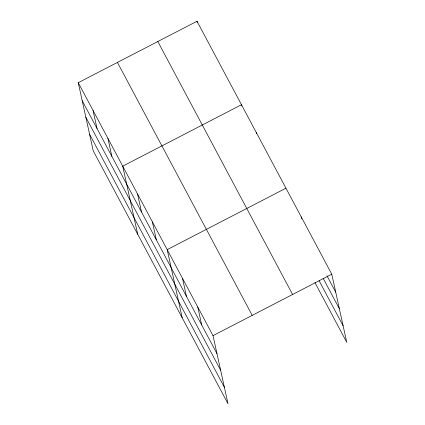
<?xml version="1.0" encoding="UTF-8"?>
<svg xmlns="http://www.w3.org/2000/svg" width="425" height="425" viewBox="0 0 425 425"><rect width="100%" height="100%" fill="white"/><g stroke="black" fill="none" stroke-linecap="round" stroke-linejoin="round"><path stroke-width="0.64" d="M78.253 82.7L213.021 335.649L227.991 403.75L93.224 150.801L78.253 82.7L197.009 21.25L331.776 274.199L346.747 342.3L314.952 282.625M285.956 188.195L167.2 249.645L182.171 317.746M213.021 335.649L331.776 274.199M327.011 275.846L335.739 292.23M323.165 278.327L339.373 308.752M319.111 280.728L343.113 325.778M157.818 41.528L292.586 294.477M117.443 62.422L252.211 315.371M82.216 100.73L216.984 353.68M85.85 117.252L220.617 370.202M89.59 134.273L224.357 387.228M301.229 216.867L301.654 218.795M256.307 132.547L256.588 133.838M241.767 106.011L241.48 104.725L122.724 166.175L137.7 234.271M197.009 21.25L197.29 22.536M197.747 306.983L201.71 325.013M182.474 278.317L186.437 296.342M152.373 221.823L156.336 239.849M137.551 193.997L141.514 212.027M107.902 138.348L111.865 156.379M93.075 110.527L97.043 128.552"/></g></svg>
